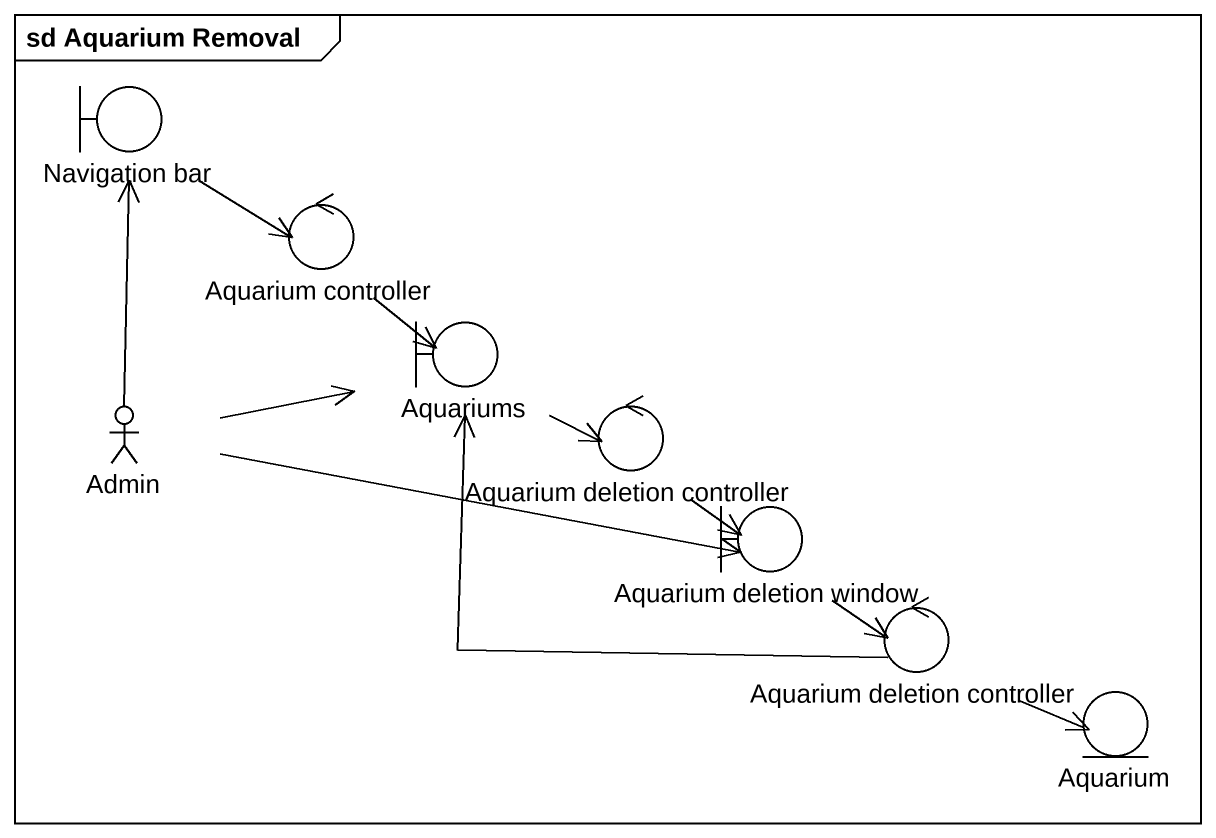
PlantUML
@startuml
mainframe sd Aquarium Removal
boundary "Navigation bar" as Navigation_bar
control "Aquarium controller" as Aquarium_controller
boundary Aquariums
actor Admin
control "Aquarium deletion controller" as Aquarium_deletion_controller
boundary "Aquarium deletion window" as Aquarium_deletion_window
control "Aquarium deletion controller" as Aquarium_deletion_controller_2
entity Aquarium
Navigation_bar --> Aquarium_controller
Aquarium_controller --> Aquariums
Aquariums -right-> Aquarium_deletion_controller
Admin -up-> Navigation_bar
Admin -right-> Aquariums
Admin -right-> Aquarium_deletion_window
Aquarium_deletion_controller --> Aquarium_deletion_window
Aquarium_deletion_window --> Aquarium_deletion_controller_2
Aquarium_deletion_controller_2 -up-> Aquariums
Aquarium_deletion_controller_2 -right-> Aquarium
@enduml
